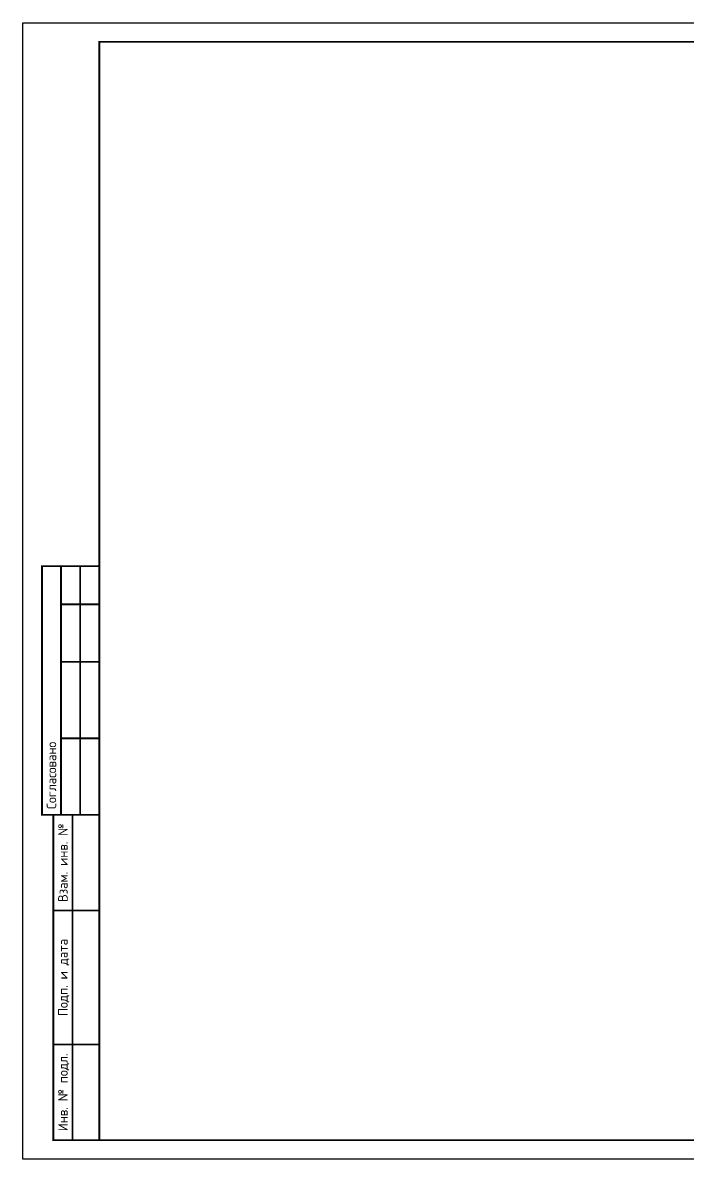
# Model space of a CAD drawing. Header units: millimetres. Extents: x 1981 to 3888, y 1583 to 2809.
# Drawn here: x 2255.2 to 2428.8, y 1583.2 to 1880.2 of the extents above; entities that cross this region are included whole.
import ezdxf
from ezdxf.enums import TextEntityAlignment as Align

# ---------------------------------------------------------------- set-up
doc = ezdxf.new("R2010")
doc.units = ezdxf.units.MM
doc.layers.add('Форматы', color=7, linetype='Continuous')
doc.styles.add('GOST-2.304_Type-B', font='GOST Common.ttf')

# ---------------------------------------------------------------- blocks, each defined once
blk = doc.blocks.new('*U110')
blk.add_lwpolyline([(0, 0), (420, 0), (420, -297), (0, -297)], close=True)
at = {"const_width": 0.5}
blk.add_lwpolyline([(20, -5), (415, -5), (415, -292), (20, -292)], close=True, dxfattribs=at)
for points in [[(20, -207), (5, -207), (5, -142), (20, -142)], [(10, -142), (10, -207)], [(15, -142), (15, -207)], [(10, -152), (20, -152)], [(10, -167), (20, -167)], [(10, -187), (20, -187)], [(20, -292), (8, -292), (8, -207), (20, -207)], [(13, -207), (13, -292)], [(8, -232), (20, -232)], [(8, -267), (20, -267)]]:
    blk.add_lwpolyline(points, dxfattribs=at)
at = {"style": 'GOST-2.304_Type-B'}
blk.add_text('Согласовано', height=2.5, rotation=90, dxfattribs=at).set_placement((7.5, -205.5), align=Align.MIDDLE_LEFT)
for s, p in [('Взам. инв. №', (10.5, -219.5)), ('Подп. и дата', (10.5, -249.5)), ('Инв. № подл.', (10.5, -279.5))]:
    blk.add_text(s, height=2.5, rotation=90, dxfattribs=at).set_placement(p, align=Align.MIDDLE_CENTER)
blk.add_attdef('РАЗРАБОТАЛ', text='', height=2.5, dxfattribs=at).set_placement((250.5, -264.22), align=Align.MIDDLE_LEFT)
at = {"style": 'GOST-2.304_Type-B', "flags": 8}
for tag, height, p in [('ДАТА', 2.5, (290.07, -264.4)), ('ЛИСТ', 3, (386.39, -271.92)), ('ЛИСТОВ', 3, (403.89, -271.92)), ('ФОРМАТ', 3, (380.97, -294.75))]:
    blk.add_attdef(tag, text='', height=height, dxfattribs=at).set_placement(p, align=Align.MIDDLE_CENTER)
at = {"style": 'GOST-2.304_Type-B'}
blk.add_attdef('ПРОВЕРИЛ', (250.75, -270.73), '', height=2.5, dxfattribs=at)
at = {"style": 'GOST-2.304_Type-B', "flags": 8}
for tag, p in [('ТЕПЛОВЫЕ_СЕТИ_001', (316.44, -271)), ('ИМЯ_ЧЕРТЕЖА_001', (318.09, -285.55))]:
    blk.add_attdef(tag, p, '', height=3, dxfattribs=at)

msp = doc.modelspace()

# ---------------------------------------------------------------- block references
at = {"layer": 'Форматы'}
msp.add_blockref('*U110', (2255.21165, 1880.23189), dxfattribs=at)

doc.saveas('drawing.dxf')
